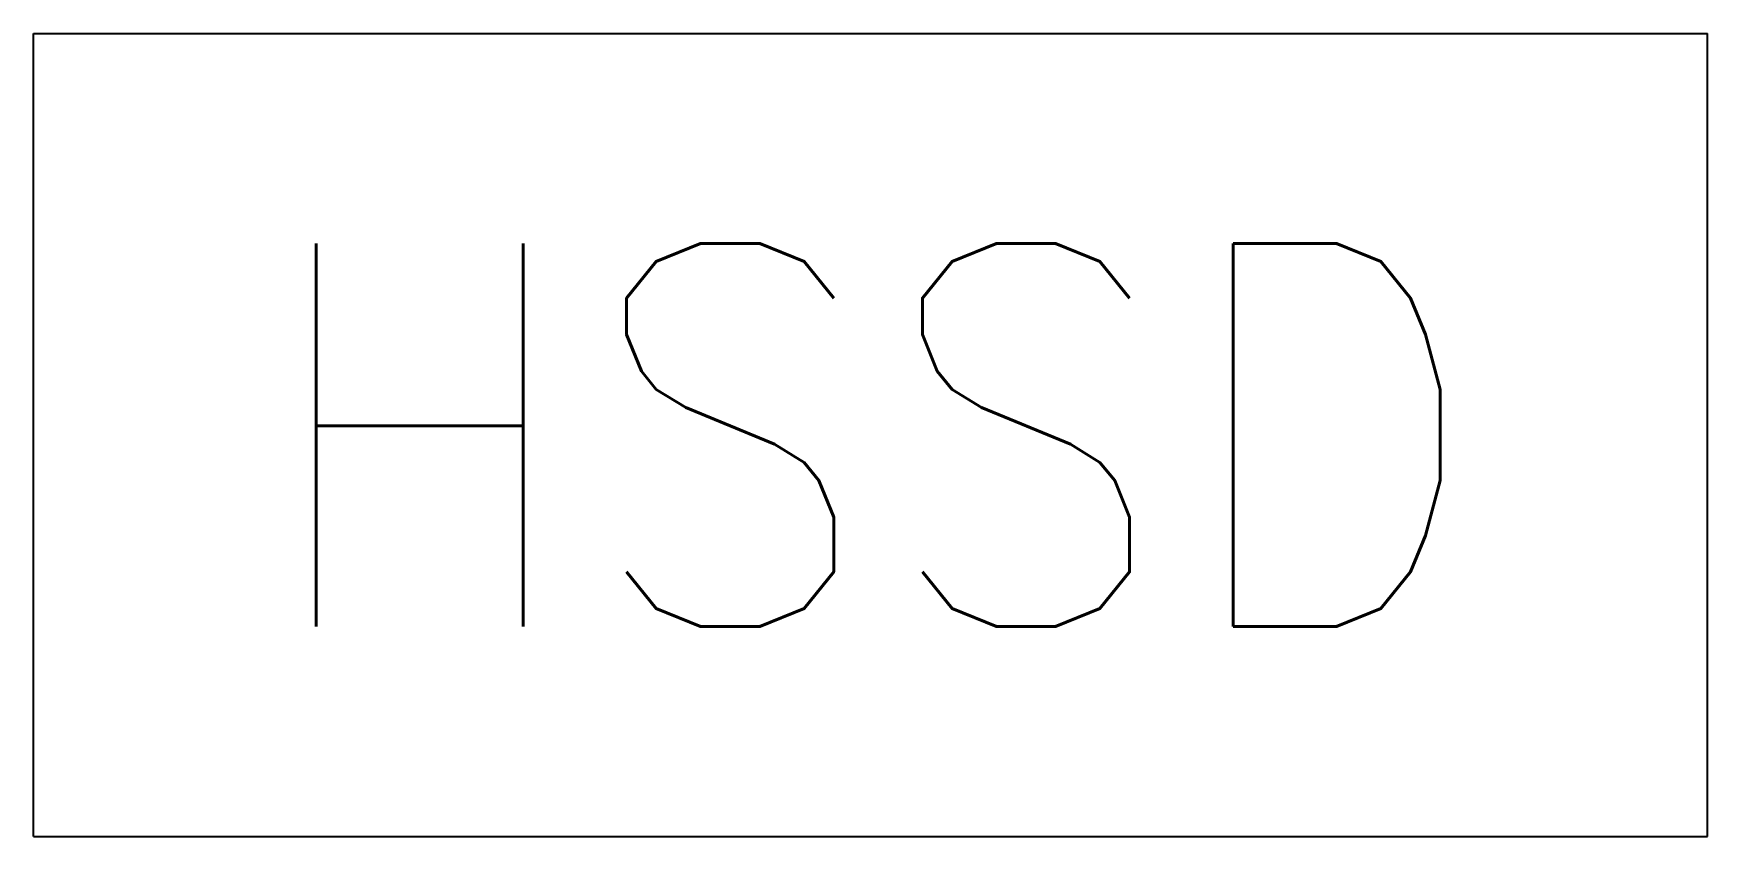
# Model space of a CAD drawing. Extents: x -3.234 to -2.823, y 1.7 to 1.897.
import ezdxf
from ezdxf.enums import TextEntityAlignment as Align

# ---------------------------------------------------------------- set-up
doc = ezdxf.new("R2010")
doc.units = 0
doc.header["$MEASUREMENT"] = 0
doc.layers.get('0').update_dxf_attribs({"linetype": 'CONTINUOUS'})
doc.styles.add('ROMANS', font='romans.shx', dxfattribs={"width": 0.9, "height": 0.09375})

msp = doc.modelspace()

# ---------------------------------------------------------------- linework, layer by layer
for p, q in [((-3.23369, 1.89699), (-2.82332, 1.89699)), ((-3.23369, 1.70001), (-3.23369, 1.89699)), ((-2.82332, 1.70001), (-2.82332, 1.89699)), ((-3.23369, 1.70001), (-2.82332, 1.70001))]:
    msp.add_line(p, q)

# ---------------------------------------------------------------- texts
at = {"color": 1, "style": 'ROMANS', "width": 0.9}
msp.add_text('HSSD', height=0.094, dxfattribs=at).set_placement((-3.02845, 1.7985), align=Align.MIDDLE)

doc.saveas('drawing.dxf')
